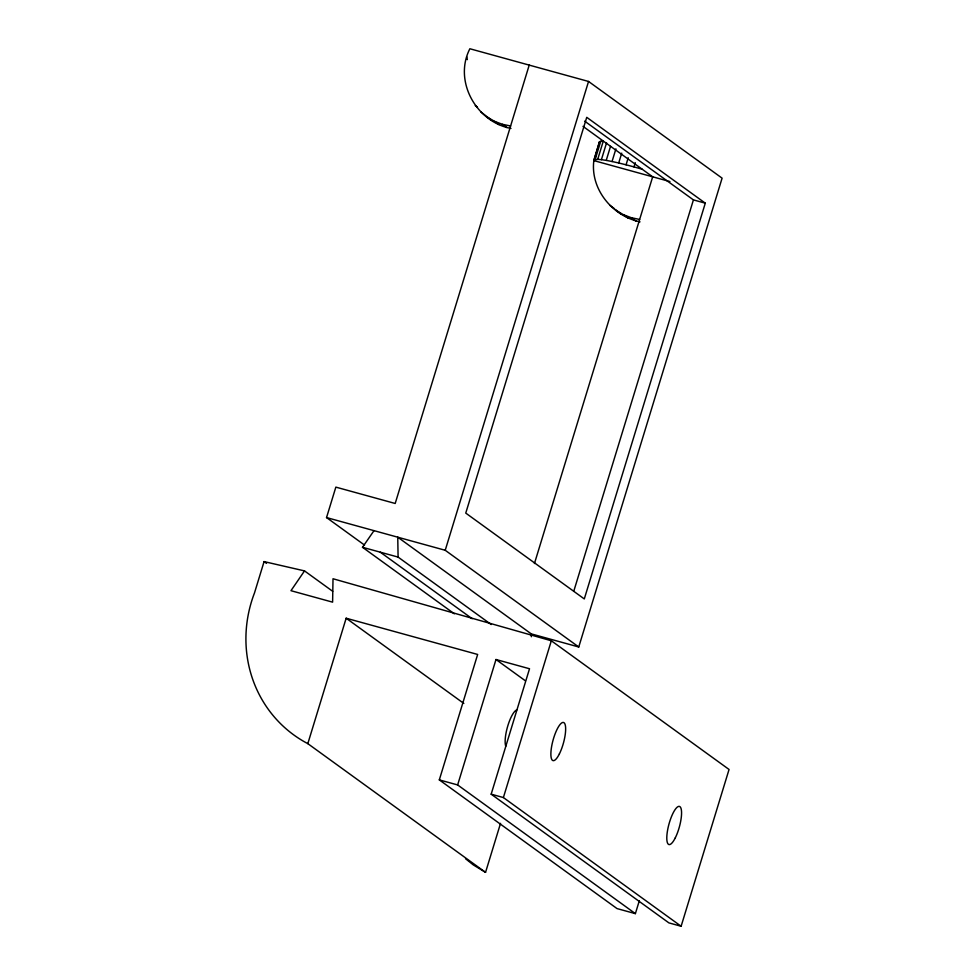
<?xml version="1.0" encoding="UTF-8"?>
<svg xmlns="http://www.w3.org/2000/svg" width="975" height="975" viewBox="0 0 975 975"><rect width="100%" height="100%" fill="white"/><g stroke="black" fill="none" stroke-linecap="round" stroke-linejoin="round"><path stroke-width="1.46" d="M593.933 159.924L597.699 159.339L603.293 141.07L599.515 141.655L593.933 159.924C589.802 188.748 612.349 216.145 640.027 221.849M491.217 624.524L398.092 557.091L397.751 537.188L531.29 633.896L578.76 646.986L722.097 178.157L588.547 81.461L469.877 48.75C453.278 81.023 476.3 122.046 510.973 128.407M332.707 591.313L304.517 570.899L264.079 561.6L254.487 592.958A124.739 118.816 -58.2 0 0 307.82 743.645L485.55 872.357L500.541 823.339M364.528 545.074L326.54 517.567L335.851 487.122L395.192 503.478L529.218 65.106M307.82 743.645L346.162 618.223L477.653 654.457L439.311 779.89L617.041 908.59L635.383 913.636L639.344 900.668M578.76 646.986L445.222 550.278L588.547 81.461M595.189 159.425L600.771 141.156M597.699 159.339L601.417 159.656L606.572 142.801M601.417 159.656L606.231 160.387L610.533 146.335M606.231 160.387L612.044 161.509L615.92 148.858M612.044 161.509L618.711 162.983L621.721 153.148M618.711 162.983L626.072 164.799L628.217 157.767M626.072 164.799L633.957 166.883L635.249 162.667M635.383 913.636L457.641 784.936L495.995 659.514L529.523 668.753L491.168 794.174L668.899 922.886L681.123 926.25L729.056 769.47L551.326 640.77L333.011 578.748L332.609 602.16L290.964 590.692L304.517 570.899M534.446 563.526L652.677 176.816L583.001 126.36M681.123 926.25L503.393 797.55L551.326 640.77M573.751 591.289L693.42 199.899L584.659 121.144M705.291 203.166L584.293 598.93L465.758 513.094L586.743 117.329L705.291 203.166L693.42 199.899M669.935 181.569L593.958 160.631L599.515 141.655M593.958 160.631L596.249 155.025M454.387 613.823L362.493 547.28L374.01 530.656M487.281 117.158L494.52 121.327L502.357 124.3L510.595 125.994M616.322 210.6L623.561 214.768L631.398 217.742L639.637 219.436M326.54 517.567L445.222 550.278M362.493 547.28L398.092 557.091M439.311 779.89L457.641 784.936M491.168 794.174L503.393 797.55M633.957 166.883L642.172 169.211M485.55 872.357L473.35 864.947L465.526 858.719M502.357 124.3L506.854 127.554M631.398 217.742L635.895 221.008M475.252 105.605L477.494 107.238M494.52 121.327L499.017 124.593M623.561 214.768L628.058 218.034M480.797 111.869L491.778 120.412M609.838 205.311L614.347 208.577M380.299 552.191L472.18 618.723M495.995 659.514L525.415 680.818M346.162 618.223L463.832 703.438M264.079 561.6L266.528 563.379M615.42 209.454L620.819 213.854M466.818 56.903L467.342 59.609M531.29 633.896L531.338 636.736M505.769 746.241A19.768 5.387 -74.6 0 1 507.89 725.571A19.768 5.387 -74.6 0 1 516.884 709.885M559.406 753.858A19.768 5.387 -74.6 0 0 564.025 722.731A19.768 5.387 -74.6 0 0 551.375 748.044A19.768 5.387 -74.6 0 0 559.406 753.858M675.322 837.793A19.768 5.387 -74.6 0 0 679.941 806.666A19.768 5.387 -74.6 0 0 667.29 831.98A19.768 5.387 -74.6 0 0 675.322 837.793"/></g></svg>
